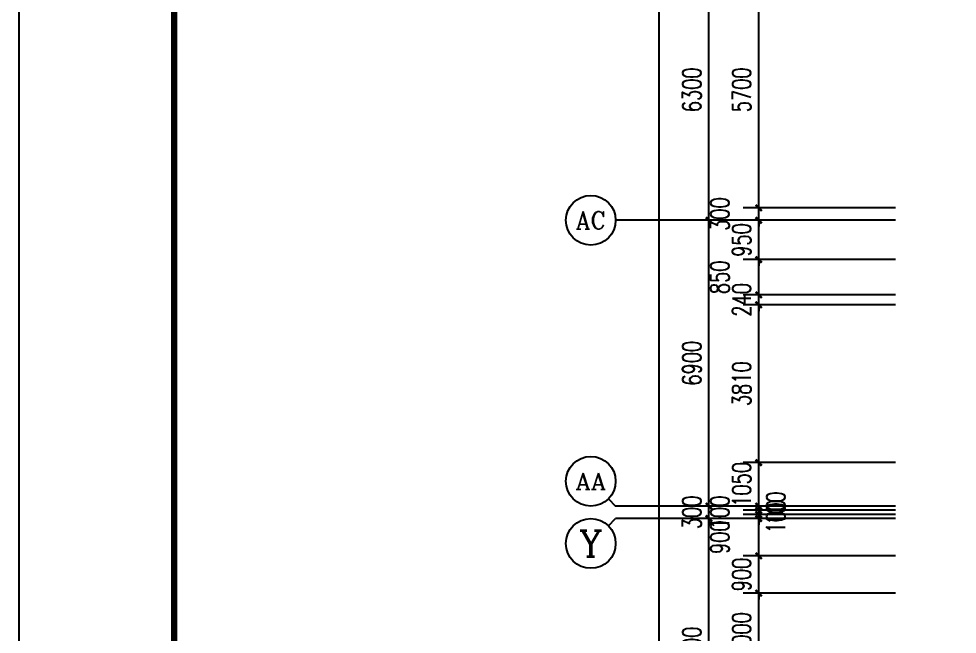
# Model space of a CAD drawing. Extents: x 1333527 to 1855755, y 1020844 to 1581249.
# Drawn here: x 1333527 to 1356161, y 1228679 to 1243536 of the extents above; entities that cross this region are included whole.
import ezdxf
from ezdxf.enums import TextEntityAlignment as Align

# ---------------------------------------------------------------- set-up
doc = ezdxf.new("R2010")
doc.units = 0
doc.header["$LTSCALE"] = 1000
doc.header["$PDSIZE"] = 5
doc.layers.add('1-建筑底图', color=8, linetype='Continuous', plot=False)
for name, color, linetype in [('AXIS_TEXT', 7, 'Continuous'), ('BTTK', 7, 'Continuous'), ('PUB_TITLE', 7, 'Continuous')]:
    doc.layers.add(name, color=color, linetype=linetype)
doc.styles.add('_TCH_AXIS', font='COMPLEX', dxfattribs={"bigfont": 'GBCBIG'})
doc.styles.add('_TCH_DIM_T3', font='SIMPLEX', dxfattribs={"width": 0.705882, "bigfont": 'GBCBIG'})
doc.styles.add('COMPLEX', font='COMPLEX')
doc.styles.add('HZ(TK)', font='geniso.shx', dxfattribs={"width": 0.9, "bigfont": 'hztxt.shx'})
doc.dimstyles.new('_TCH_ARCH&&150', dxfattribs={"dimtxt": 446.25, "dimasz": 150, "dimexe": 375, "dimexo": 450, "dimgap": 189.375, "dimtad": 1, "dimdec": 0, "dimzin": 0, "dimdsep": 46, "dimtxsty": '_TCH_DIM_T3', "dimblk": 'ARCHTICK', "dimcen": 0.09, "dimclrt": 7, "dimazin": 2, "dimtfac": 1, "dimtdec": 0, "dimtix": 1, "dimtmove": 2, "dimatfit": 3, "dimfxl": 1, "dimtolj": 1, "dimtzin": 0, "dimarcsym": 0})

# ---------------------------------------------------------------- blocks, each defined once
blk = doc.blocks.new('vhtemplate_2020年新竖式图框_A0')
at = {"layer": 'PUB_TITLE', "color": 7}
blk.add_lwpolyline([(0, 0), (1189, 0), (1189, 841), (0, 841)], close=True, dxfattribs=at)
at = {"layer": 'PUB_TITLE', "const_width": 1}
blk.add_lwpolyline([(25, 10), (1179, 10), (1179, 831), (25, 831)], close=True, dxfattribs=at)
at = {"layer": 'BTTK', "color": 4, "style": 'HZ(TK)', "width": 0.9}
for tag, p in [('合作单位', (1144, 743.5)), ('建设单位', (1144, 209.5)), ('工程名称', (1144, 176.5)), ('子项名称', (1154, 160)), ('图纸名称', (1144, 141))]:
    blk.add_attdef(tag, text='', height=3.5, dxfattribs=at).set_placement(p, align=Align.MIDDLE_CENTER)
for tag, p in [('注册证书号', (1156.5, 309.01)), ('注册印章号', (1156.5, 301.01)), ('设计号', (1154, 193)), ('图别', (1137.75, 34)), ('图号', (1170.25, 34)), ('版本号', (1137.75, 26)), ('日期', (1170.25, 26))]:
    blk.add_attdef(tag, text='', height=3.5, dxfattribs=at).set_placement(p, align=Align.MIDDLE)
blk = doc.blocks.new('_ArchTick')
at = {"color": 0, "linetype": 'ByBlock', "const_width": 0.4}
blk.add_lwpolyline([(-0.5, -0.5), (0.5, 0.5)], dxfattribs=at)
blk = doc.blocks.new('*D291')
at = {"layer": '1-建筑底图', "color": 0, "lineweight": -2, "transparency": 16777216}
for p, q in [((-4202, 52800), (-7877, 52800)), ((-7502, 50800), (-7502, 52800)), ((-4202, 50800), (-7877, 50800))]:
    blk.add_line(p, q, dxfattribs=at)
at = {"layer": 'Defpoints', "color": 0}
for p in [(-7502, 52800), (-3752, 52800), (-3752, 50800)]:
    blk.add_point(p, dxfattribs=at)
at = {"layer": '1-建筑底图', "color": 0, "lineweight": -2, "transparency": 16777216, "xscale": 150, "yscale": 150, "zscale": 150}
for p, rotation in [((-7502, 52800), 90), ((-7502, 50800), 270)]:
    blk.add_blockref('_ArchTick', p, dxfattribs=dict(at, rotation=rotation))
at = {"layer": '1-建筑底图', "color": 7, "transparency": 16777216, "insert": (-7914, 51800), "char_height": 446.2, "attachment_point": 5, "rotation": 90, "style": '_TCH_DIM_T3'}
blk.add_mtext('\\A1;2000', dxfattribs=at)
blk = doc.blocks.new('*D292')
at = {"layer": '1-建筑底图', "color": 0, "lineweight": -2, "transparency": 16777216}
for p, q in [((-4202, 53700), (-7877, 53700)), ((-7502, 53700), (-7502, 53850)), ((-7502, 52800), (-7502, 53700)), ((-4202, 52800), (-7877, 52800)), ((-7502, 52800), (-7502, 52650))]:
    blk.add_line(p, q, dxfattribs=at)
at = {"layer": 'Defpoints', "color": 0}
for p in [(-7502, 53700), (-3752, 53700), (-3752, 52800)]:
    blk.add_point(p, dxfattribs=at)
at = {"layer": '1-建筑底图', "color": 0, "lineweight": -2, "transparency": 16777216, "xscale": 150, "yscale": 150, "zscale": 150}
for p, rotation in [((-7502, 53700), 270), ((-7502, 52800), 90)]:
    blk.add_blockref('_ArchTick', p, dxfattribs=dict(at, rotation=rotation))
at = {"layer": '1-建筑底图', "color": 7, "transparency": 16777216, "insert": (-7914, 53250), "char_height": 446.2, "attachment_point": 5, "rotation": 90, "style": '_TCH_DIM_T3'}
blk.add_mtext('\\A1;900', dxfattribs=at)
blk = doc.blocks.new('*D293')
at = {"layer": '1-建筑底图', "color": 0, "lineweight": -2, "transparency": 16777216}
for p, q in [((-4202, 54600), (-7877, 54600)), ((-7502, 53700), (-7502, 54600)), ((-4202, 53700), (-7877, 53700))]:
    blk.add_line(p, q, dxfattribs=at)
at = {"layer": 'Defpoints', "color": 0}
for p in [(-7502, 54600), (-3752, 54600), (-3752, 53700)]:
    blk.add_point(p, dxfattribs=at)
at = {"layer": '1-建筑底图', "color": 0, "lineweight": -2, "transparency": 16777216, "xscale": 150, "yscale": 150, "zscale": 150}
for p, rotation in [((-7502, 54600), 90), ((-7502, 53700), 270)]:
    blk.add_blockref('_ArchTick', p, dxfattribs=dict(at, rotation=rotation))
at = {"layer": '1-建筑底图', "color": 7, "transparency": 16777216, "insert": (-8439, 54150), "char_height": 446.2, "attachment_point": 5, "rotation": 90, "style": '_TCH_DIM_T3'}
blk.add_mtext('\\A1;900', dxfattribs=at)
blk = doc.blocks.new('*D294')
at = {"layer": '1-建筑底图', "color": 0, "lineweight": -2, "transparency": 16777216}
for p, q in [((-7502, 54700), (-7502, 54850)), ((-4202, 54700), (-7877, 54700)), ((-4202, 54600), (-7877, 54600)), ((-7502, 54600), (-7502, 54700)), ((-7502, 54600), (-7502, 54450))]:
    blk.add_line(p, q, dxfattribs=at)
at = {"layer": 'Defpoints', "color": 0}
for p in [(-7502, 54700), (-3752, 54700), (-3752, 54600)]:
    blk.add_point(p, dxfattribs=at)
at = {"layer": '1-建筑底图', "color": 0, "lineweight": -2, "transparency": 16777216, "xscale": 150, "yscale": 150, "zscale": 150}
for p, rotation in [((-7502, 54700), 270), ((-7502, 54600), 90)]:
    blk.add_blockref('_ArchTick', p, dxfattribs=dict(at, rotation=rotation))
at = {"layer": '1-建筑底图', "color": 7, "transparency": 16777216, "insert": (-7089, 54650), "char_height": 446.2, "attachment_point": 5, "rotation": 90, "style": '_TCH_DIM_T3'}
blk.add_mtext('\\A1;100', dxfattribs=at)
blk = doc.blocks.new('*D295')
at = {"layer": '1-建筑底图', "color": 0, "lineweight": -2, "transparency": 16777216}
for p, q in [((-4202, 54800), (-7877, 54800)), ((-7502, 54800), (-7502, 54950)), ((-7502, 54700), (-7502, 54800)), ((-4202, 54700), (-7877, 54700)), ((-7502, 54700), (-7502, 54550))]:
    blk.add_line(p, q, dxfattribs=at)
at = {"layer": 'Defpoints', "color": 0}
for p in [(-7502, 54800), (-3752, 54800), (-3752, 54700)]:
    blk.add_point(p, dxfattribs=at)
at = {"layer": '1-建筑底图', "color": 0, "lineweight": -2, "transparency": 16777216, "xscale": 150, "yscale": 150, "zscale": 150}
for p, rotation in [((-7502, 54800), 270), ((-7502, 54700), 90)]:
    blk.add_blockref('_ArchTick', p, dxfattribs=dict(at, rotation=rotation))
at = {"layer": '1-建筑底图', "color": 7, "transparency": 16777216, "insert": (-8439, 54750), "char_height": 446.2, "attachment_point": 5, "rotation": 90, "style": '_TCH_DIM_T3'}
blk.add_mtext('\\A1;100', dxfattribs=at)
blk = doc.blocks.new('*D296')
at = {"layer": '1-建筑底图', "color": 0, "lineweight": -2, "transparency": 16777216}
for p, q in [((-7502, 54900), (-7502, 55050)), ((-4202, 54900), (-7877, 54900)), ((-4202, 54800), (-7877, 54800)), ((-7502, 54800), (-7502, 54900)), ((-7502, 54800), (-7502, 54650))]:
    blk.add_line(p, q, dxfattribs=at)
at = {"layer": 'Defpoints', "color": 0}
for p in [(-7502, 54900), (-3752, 54900), (-3752, 54800)]:
    blk.add_point(p, dxfattribs=at)
at = {"layer": '1-建筑底图', "color": 0, "lineweight": -2, "transparency": 16777216, "xscale": 150, "yscale": 150, "zscale": 150}
for p, rotation in [((-7502, 54900), 270), ((-7502, 54800), 90)]:
    blk.add_blockref('_ArchTick', p, dxfattribs=dict(at, rotation=rotation))
at = {"layer": '1-建筑底图', "color": 7, "transparency": 16777216, "insert": (-7089, 54850), "char_height": 446.2, "attachment_point": 5, "rotation": 90, "style": '_TCH_DIM_T3'}
blk.add_mtext('\\A1;100', dxfattribs=at)
blk = doc.blocks.new('*D297')
at = {"layer": '1-建筑底图', "color": 0, "lineweight": -2, "transparency": 16777216}
for p, q in [((-4202, 55950), (-7877, 55950)), ((-7502, 55950), (-7502, 56100)), ((-7502, 54900), (-7502, 55950)), ((-4202, 54900), (-7877, 54900)), ((-7502, 54900), (-7502, 54750))]:
    blk.add_line(p, q, dxfattribs=at)
at = {"layer": 'Defpoints', "color": 0}
for p in [(-7502, 55950), (-3752, 55950), (-3752, 54900)]:
    blk.add_point(p, dxfattribs=at)
at = {"layer": '1-建筑底图', "color": 0, "lineweight": -2, "transparency": 16777216, "xscale": 150, "yscale": 150, "zscale": 150}
for p, rotation in [((-7502, 55950), 270), ((-7502, 54900), 90)]:
    blk.add_blockref('_ArchTick', p, dxfattribs=dict(at, rotation=rotation))
at = {"layer": '1-建筑底图', "color": 7, "transparency": 16777216, "insert": (-7914, 55425), "char_height": 446.2, "attachment_point": 5, "rotation": 90, "style": '_TCH_DIM_T3'}
blk.add_mtext('\\A1;1050', dxfattribs=at)
blk = doc.blocks.new('*D298')
at = {"layer": '1-建筑底图', "color": 0, "lineweight": -2, "transparency": 16777216}
for p, q in [((-4202, 59760), (-7877, 59760)), ((-7502, 55950), (-7502, 59760)), ((-4202, 55950), (-7877, 55950))]:
    blk.add_line(p, q, dxfattribs=at)
at = {"layer": 'Defpoints', "color": 0}
for p in [(-7502, 59760), (-3752, 59760), (-3752, 55950)]:
    blk.add_point(p, dxfattribs=at)
at = {"layer": '1-建筑底图', "color": 0, "lineweight": -2, "transparency": 16777216, "xscale": 150, "yscale": 150, "zscale": 150}
for p, rotation in [((-7502, 59760), 90), ((-7502, 55950), 270)]:
    blk.add_blockref('_ArchTick', p, dxfattribs=dict(at, rotation=rotation))
at = {"layer": '1-建筑底图', "color": 7, "transparency": 16777216, "insert": (-7914, 57855), "char_height": 446.2, "attachment_point": 5, "rotation": 90, "style": '_TCH_DIM_T3'}
blk.add_mtext('\\A1;3810', dxfattribs=at)
blk = doc.blocks.new('*D299')
at = {"layer": '1-建筑底图', "color": 0, "lineweight": -2, "transparency": 16777216}
for p, q in [((-4202, 60000), (-7877, 60000)), ((-7502, 60000), (-7502, 60150)), ((-7502, 59760), (-7502, 60000)), ((-4202, 59760), (-7877, 59760)), ((-7502, 59760), (-7502, 59610))]:
    blk.add_line(p, q, dxfattribs=at)
at = {"layer": 'Defpoints', "color": 0}
for p in [(-7502, 60000), (-3752, 60000), (-3752, 59760)]:
    blk.add_point(p, dxfattribs=at)
at = {"layer": '1-建筑底图', "color": 0, "lineweight": -2, "transparency": 16777216, "xscale": 150, "yscale": 150, "zscale": 150}
for p, rotation in [((-7502, 60000), 270), ((-7502, 59760), 90)]:
    blk.add_blockref('_ArchTick', p, dxfattribs=dict(at, rotation=rotation))
at = {"layer": '1-建筑底图', "color": 7, "transparency": 16777216, "insert": (-7914, 59880), "char_height": 446.2, "attachment_point": 5, "rotation": 90, "style": '_TCH_DIM_T3'}
blk.add_mtext('\\A1;240', dxfattribs=at)
blk = doc.blocks.new('*D300')
at = {"layer": '1-建筑底图', "color": 0, "lineweight": -2, "transparency": 16777216}
for p, q in [((-4202, 60850), (-7877, 60850)), ((-7502, 60000), (-7502, 60850)), ((-4202, 60000), (-7877, 60000))]:
    blk.add_line(p, q, dxfattribs=at)
at = {"layer": 'Defpoints', "color": 0}
for p in [(-7502, 60850), (-3752, 60850), (-3752, 60000)]:
    blk.add_point(p, dxfattribs=at)
at = {"layer": '1-建筑底图', "color": 0, "lineweight": -2, "transparency": 16777216, "xscale": 150, "yscale": 150, "zscale": 150}
for p, rotation in [((-7502, 60850), 90), ((-7502, 60000), 270)]:
    blk.add_blockref('_ArchTick', p, dxfattribs=dict(at, rotation=rotation))
at = {"layer": '1-建筑底图', "color": 7, "transparency": 16777216, "insert": (-8439, 60425), "char_height": 446.2, "attachment_point": 5, "rotation": 90, "style": '_TCH_DIM_T3'}
blk.add_mtext('\\A1;850', dxfattribs=at)
blk = doc.blocks.new('*D301')
at = {"layer": '1-建筑底图', "color": 0, "lineweight": -2, "transparency": 16777216}
for p, q in [((-4202, 61800), (-7877, 61800)), ((-7502, 61800), (-7502, 61950)), ((-7502, 60850), (-7502, 61800)), ((-4202, 60850), (-7877, 60850)), ((-7502, 60850), (-7502, 60700))]:
    blk.add_line(p, q, dxfattribs=at)
at = {"layer": 'Defpoints', "color": 0}
for p in [(-7502, 61800), (-3752, 61800), (-3752, 60850)]:
    blk.add_point(p, dxfattribs=at)
at = {"layer": '1-建筑底图', "color": 0, "lineweight": -2, "transparency": 16777216, "xscale": 150, "yscale": 150, "zscale": 150}
for p, rotation in [((-7502, 61800), 270), ((-7502, 60850), 90)]:
    blk.add_blockref('_ArchTick', p, dxfattribs=dict(at, rotation=rotation))
at = {"layer": '1-建筑底图', "color": 7, "transparency": 16777216, "insert": (-7914, 61325), "char_height": 446.2, "attachment_point": 5, "rotation": 90, "style": '_TCH_DIM_T3'}
blk.add_mtext('\\A1;950', dxfattribs=at)
blk = doc.blocks.new('*D302')
at = {"layer": '1-建筑底图', "color": 0, "lineweight": -2, "transparency": 16777216}
for p, q in [((-7502, 62100), (-7502, 62250)), ((-4202, 62100), (-7877, 62100)), ((-7502, 61800), (-7502, 62100)), ((-4202, 61800), (-7877, 61800)), ((-7502, 61800), (-7502, 61650))]:
    blk.add_line(p, q, dxfattribs=at)
at = {"layer": 'Defpoints', "color": 0}
for p in [(-7502, 62100), (-3752, 62100), (-3752, 61800)]:
    blk.add_point(p, dxfattribs=at)
at = {"layer": '1-建筑底图', "color": 0, "lineweight": -2, "transparency": 16777216, "xscale": 150, "yscale": 150, "zscale": 150}
for p, rotation in [((-7502, 62100), 270), ((-7502, 61800), 90)]:
    blk.add_blockref('_ArchTick', p, dxfattribs=dict(at, rotation=rotation))
at = {"layer": '1-建筑底图', "color": 7, "transparency": 16777216, "insert": (-8439, 61950), "char_height": 446.2, "attachment_point": 5, "rotation": 90, "style": '_TCH_DIM_T3'}
blk.add_mtext('\\A1;300', dxfattribs=at)
blk = doc.blocks.new('*D303')
at = {"layer": '1-建筑底图', "color": 0, "lineweight": -2, "transparency": 16777216}
for p, q in [((-4202, 67800), (-7877, 67800)), ((-7502, 62100), (-7502, 67800)), ((-4202, 62100), (-7877, 62100))]:
    blk.add_line(p, q, dxfattribs=at)
at = {"layer": 'Defpoints', "color": 0}
for p in [(-7502, 67800), (-3752, 67800), (-3752, 62100)]:
    blk.add_point(p, dxfattribs=at)
at = {"layer": '1-建筑底图', "color": 0, "lineweight": -2, "transparency": 16777216, "xscale": 150, "yscale": 150, "zscale": 150}
for p, rotation in [((-7502, 67800), 90), ((-7502, 62100), 270)]:
    blk.add_blockref('_ArchTick', p, dxfattribs=dict(at, rotation=rotation))
at = {"layer": '1-建筑底图', "color": 7, "transparency": 16777216, "insert": (-7914, 64950), "char_height": 446.2, "attachment_point": 5, "rotation": 90, "style": '_TCH_DIM_T3'}
blk.add_mtext('\\A1;5700', dxfattribs=at)
blk = doc.blocks.new('*D410')
at = {"layer": '1-建筑底图', "color": 0, "lineweight": -2, "transparency": 16777216}
for p, q in [((-5402, 54600), (-9077, 54600)), ((-8702, 48300), (-8702, 54600)), ((-5402, 48300), (-9077, 48300))]:
    blk.add_line(p, q, dxfattribs=at)
at = {"layer": 'Defpoints', "color": 0}
for p in [(-8702, 54600), (-4952, 54600), (-4952, 48300)]:
    blk.add_point(p, dxfattribs=at)
at = {"layer": '1-建筑底图', "color": 0, "lineweight": -2, "transparency": 16777216, "xscale": 150, "yscale": 150, "zscale": 150}
for p, rotation in [((-8702, 54600), 90), ((-8702, 48300), 270)]:
    blk.add_blockref('_ArchTick', p, dxfattribs=dict(at, rotation=rotation))
at = {"layer": '1-建筑底图', "color": 7, "transparency": 16777216, "insert": (-9114, 51450), "char_height": 446.2, "attachment_point": 5, "rotation": 90, "style": '_TCH_DIM_T3'}
blk.add_mtext('\\A1;6300', dxfattribs=at)
blk = doc.blocks.new('*D411')
at = {"layer": '1-建筑底图', "color": 0, "lineweight": -2, "transparency": 16777216}
for p, q in [((-8702, 54900), (-8702, 55050)), ((-5402, 54900), (-9077, 54900)), ((-8702, 54600), (-8702, 54900)), ((-5402, 54600), (-9077, 54600)), ((-8702, 54600), (-8702, 54450))]:
    blk.add_line(p, q, dxfattribs=at)
at = {"layer": 'Defpoints', "color": 0}
for p in [(-8702, 54900), (-4952, 54900), (-4952, 54600)]:
    blk.add_point(p, dxfattribs=at)
at = {"layer": '1-建筑底图', "color": 0, "lineweight": -2, "transparency": 16777216, "xscale": 150, "yscale": 150, "zscale": 150}
for p, rotation in [((-8702, 54900), 270), ((-8702, 54600), 90)]:
    blk.add_blockref('_ArchTick', p, dxfattribs=dict(at, rotation=rotation))
at = {"layer": '1-建筑底图', "color": 7, "transparency": 16777216, "insert": (-9114, 54750), "char_height": 446.2, "attachment_point": 5, "rotation": 90, "style": '_TCH_DIM_T3'}
blk.add_mtext('\\A1;300', dxfattribs=at)
blk = doc.blocks.new('*D412')
at = {"layer": '1-建筑底图', "color": 0, "lineweight": -2, "transparency": 16777216}
for p, q in [((-5402, 61800), (-9077, 61800)), ((-8702, 54900), (-8702, 61800)), ((-5402, 54900), (-9077, 54900))]:
    blk.add_line(p, q, dxfattribs=at)
at = {"layer": 'Defpoints', "color": 0}
for p in [(-8702, 61800), (-4952, 61800), (-4952, 54900)]:
    blk.add_point(p, dxfattribs=at)
at = {"layer": '1-建筑底图', "color": 0, "lineweight": -2, "transparency": 16777216, "xscale": 150, "yscale": 150, "zscale": 150}
for p, rotation in [((-8702, 61800), 90), ((-8702, 54900), 270)]:
    blk.add_blockref('_ArchTick', p, dxfattribs=dict(at, rotation=rotation))
at = {"layer": '1-建筑底图', "color": 7, "transparency": 16777216, "insert": (-9114, 58350), "char_height": 446.2, "attachment_point": 5, "rotation": 90, "style": '_TCH_DIM_T3'}
blk.add_mtext('\\A1;6900', dxfattribs=at)
blk = doc.blocks.new('*D413')
at = {"layer": '1-建筑底图', "color": 0, "lineweight": -2, "transparency": 16777216}
for p, q in [((-5402, 68100), (-9077, 68100)), ((-8702, 61800), (-8702, 68100)), ((-5402, 61800), (-9077, 61800))]:
    blk.add_line(p, q, dxfattribs=at)
at = {"layer": 'Defpoints', "color": 0}
for p in [(-8702, 68100), (-4952, 68100), (-4952, 61800)]:
    blk.add_point(p, dxfattribs=at)
at = {"layer": '1-建筑底图', "color": 0, "lineweight": -2, "transparency": 16777216, "xscale": 150, "yscale": 150, "zscale": 150}
for p, rotation in [((-8702, 68100), 90), ((-8702, 61800), 270)]:
    blk.add_blockref('_ArchTick', p, dxfattribs=dict(at, rotation=rotation))
at = {"layer": '1-建筑底图', "color": 7, "transparency": 16777216, "insert": (-9114, 64950), "char_height": 446.2, "attachment_point": 5, "rotation": 90, "style": '_TCH_DIM_T3'}
blk.add_mtext('\\A1;6300', dxfattribs=at)
blk = doc.blocks.new('*D421')
at = {"layer": '1-建筑底图', "color": 0, "lineweight": -2, "transparency": 16777216}
for p, q in [((-5402, 89600), (-10277, 89600)), ((-9902, -800), (-9902, 89600)), ((-5402, -800), (-10277, -800))]:
    blk.add_line(p, q, dxfattribs=at)
at = {"layer": 'Defpoints', "color": 0}
for p in [(-9902, 89600), (-4952, 89600), (-4952, -800)]:
    blk.add_point(p, dxfattribs=at)
at = {"layer": '1-建筑底图', "color": 0, "lineweight": -2, "transparency": 16777216, "xscale": 150, "yscale": 150, "zscale": 150}
for p, rotation in [((-9902, 89600), 90), ((-9902, -800), 270)]:
    blk.add_blockref('_ArchTick', p, dxfattribs=dict(at, rotation=rotation))
at = {"layer": '1-建筑底图', "color": 7, "transparency": 16777216, "insert": (-10314, 44400), "char_height": 446.2, "attachment_point": 5, "rotation": 90, "style": '_TCH_DIM_T3'}
blk.add_mtext('\\A1;90400', dxfattribs=at)
blk = doc.blocks.new('_AXISO')
blk.add_circle((0, 0), 0.5)
at = {"layer": 'AXIS_TEXT', "style": 'COMPLEX', "width": 1.041667}
blk.add_attdef('A', text='', height=0.56, dxfattribs=at).set_placement((-0.25, -0.28), (0.25, -0.28), align=Align.FIT)
blk = doc.blocks.new('1-一层建筑底图')
at = {"layer": '1-建筑底图', "color": 8}
for p, q in [((-4951.8, 61800), (-10951.8, 61800)), ((-11127.5, 55075.7), (-10951.8, 54900)), ((-4951.8, 54900), (-10951.8, 54900)), ((-11127.5, 54424.3), (-10951.8, 54600)), ((-4951.8, 54600), (-10951.8, 54600))]:
    blk.add_line(p, q, dxfattribs=at)
ref = blk.add_blockref('_AXISO', (-11551.8, 61800), dxfattribs=dict(at, xscale=1200, yscale=1200, zscale=1200))
ref.add_attrib('A', 'AC', dxfattribs={"layer": 'AXIS_TEXT', "height": 423.25, "style": '_TCH_AXIS'}).set_placement((-11914.6, 61588.4), (-11189, 61588.4), align=Align.FIT)
ref = blk.add_blockref('_AXISO', (-11551.8, 55500), dxfattribs=dict(at, xscale=1200, yscale=1200, zscale=1200))
ref.add_attrib('A', 'AA', dxfattribs={"layer": 'AXIS_TEXT', "height": 398.24, "style": '_TCH_AXIS'}).set_placement((-11921.6, 55300.9), (-11182, 55300.9), align=Align.FIT)
ref = blk.add_blockref('_AXISO', (-11551.8, 54000), dxfattribs=dict(at, xscale=1200, yscale=1200, zscale=1200))
ref.add_attrib('A', 'Y', dxfattribs={"layer": 'AXIS_TEXT', "height": 622.9, "style": '_TCH_AXIS'}).set_placement((-11833.6, 53688.6), (-11270, 53688.6), align=Align.FIT)
for p1, p2, distance, picture, middle in [((-4951.8, -800), (-4951.8, 89600), 4950, '*D421', (-10314.3, 44400)), ((-4951.8, 61800), (-4951.8, 68100), 3750, '*D413', (-9114.3, 64950)), ((-3751.8, 62100), (-3751.8, 67800), 3750, '*D303', (-7914.3, 64950)), ((-4951.8, 54900), (-4951.8, 61800), 3750, '*D412', (-9114.3, 58350)), ((-3751.8, 60850), (-3751.8, 61800), 3750, '*D301', (-7914.3, 61325)), ((-3751.8, 59760), (-3751.8, 60000), 3750, '*D299', (-7914.3, 59880)), ((-3751.8, 55950), (-3751.8, 59760), 3750, '*D298', (-7914.3, 57855)), ((-3751.8, 54900), (-3751.8, 55950), 3750, '*D297', (-7914.3, 55425)), ((-4951.8, 54600), (-4951.8, 54900), 3750, '*D411', (-9114.3, 54750)), ((-4951.8, 48300), (-4951.8, 54600), 3750, '*D410', (-9114.3, 51450)), ((-3751.8, 52800), (-3751.8, 53700), 3750, '*D292', (-7914.3, 53250)), ((-3751.8, 50800), (-3751.8, 52800), 3750, '*D291', (-7914.3, 51800))]:
    dim = blk.add_aligned_dim(p1=p1, p2=p2, distance=distance, dimstyle='_TCH_ARCH&&150', dxfattribs=at)
    dim.commit()
    dim.dimension.update_dxf_attribs({"geometry": picture, "text_midpoint": middle})
for base, p1, p2, picture, middle in [((-7501.8, 62100), (-3751.8, 61800), (-3751.8, 62100), '*D302', (-8439.3, 61950)), ((-7501.8, 60850), (-3751.8, 60000), (-3751.8, 60850), '*D300', (-8439.3, 60425)), ((-7501.8, 54800), (-3751.8, 54700), (-3751.8, 54800), '*D295', (-8439.3, 54750)), ((-7501.8, 54900), (-3751.8, 54800), (-3751.8, 54900), '*D296', (-7089.3, 54850)), ((-7501.8, 54700), (-3751.8, 54600), (-3751.8, 54700), '*D294', (-7089.3, 54650)), ((-7501.8, 54600), (-3751.8, 53700), (-3751.8, 54600), '*D293', (-8439.3, 54150))]:
    dim = blk.add_linear_dim(base=base, p1=p1, p2=p2, angle=90, dimstyle='_TCH_ARCH&&150', dxfattribs=at)
    dim.commit()
    dim.dimension.update_dxf_attribs({"geometry": picture, "text_midpoint": middle, "dimtype": 161})

msp = doc.modelspace()

# ---------------------------------------------------------------- linework, layer by layer
at = {"layer": 'PUB_TITLE'}
msp.add_lwpolyline([(1333527, 1155938), (1511877, 1155938), (1511877, 1282088), (1333527, 1282088)], close=True, dxfattribs=at)
at = {"layer": 'PUB_TITLE', "const_width": 150}
msp.add_lwpolyline([(1337277, 1157438), (1510377, 1157438), (1510377, 1280588), (1337277, 1280588)], close=True, dxfattribs=at)

# ---------------------------------------------------------------- block references
at = {"xscale": 150, "yscale": 150, "zscale": 150}
msp.add_blockref('vhtemplate_2020年新竖式图框_A0', (1333527, 1155938), dxfattribs=at)
at = {"layer": '1-建筑底图'}
msp.add_blockref('1-一层建筑底图', (1358874, 1176871), dxfattribs=at)

doc.saveas('drawing.dxf')
